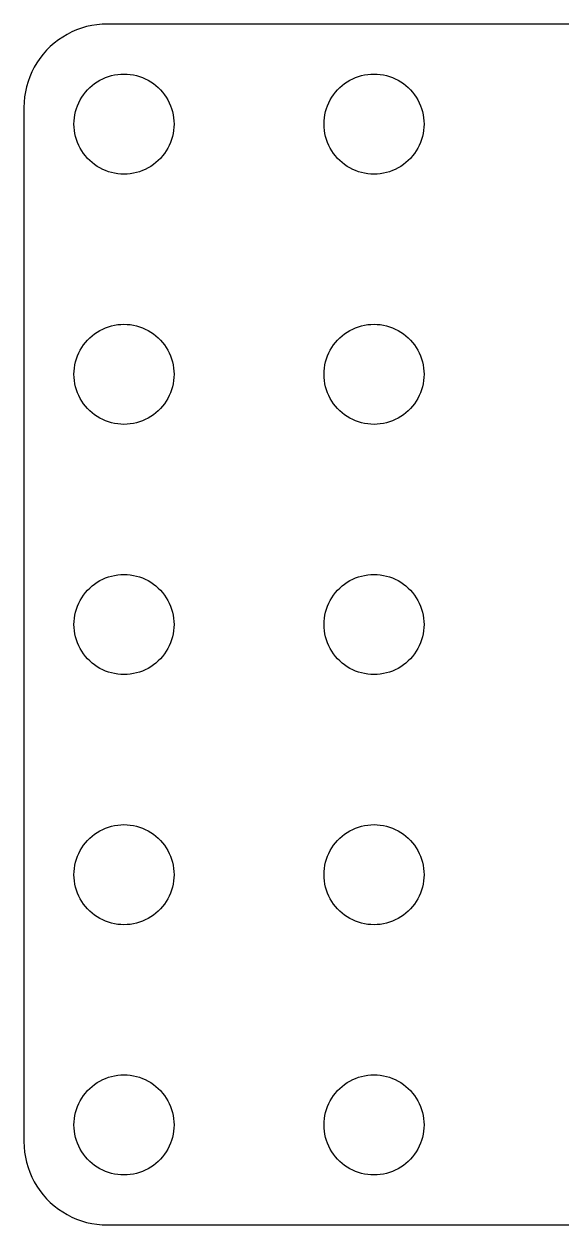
# Model space of a CAD drawing. Header units: metres. Extents: x -36 to 36, y -36 to 36.
# Drawn here: x -36 to -3.7, y -36 to 36 of the extents above; entities that cross this region are included whole.
import ezdxf

# ---------------------------------------------------------------- set-up
doc = ezdxf.new("R2010")
doc.units = ezdxf.units.M

msp = doc.modelspace()

# ---------------------------------------------------------------- linework, layer by layer
for p, q in [((-31, 36), (-31.3139, 35.9901)), ((31, 36), (-31, 36)), ((-33.4088, 35.3815), (-33.6791, 35.2216)), ((-33.1289, 35.5241), (-33.4088, 35.3815)), ((-32.8406, 35.6489), (-33.1289, 35.5241)), ((-32.5451, 35.7553), (-32.8406, 35.6489)), ((-32.2435, 35.8429), (-32.5451, 35.7553)), ((-31.9369, 35.9114), (-32.2435, 35.8429)), ((-31.6267, 35.9606), (-31.9369, 35.9114)), ((-31.3139, 35.9901), (-31.6267, 35.9606)), ((-34.4227, 34.6448), (-34.6448, 34.4227)), ((-34.1871, 34.8526), (-34.4227, 34.6448)), ((-33.9389, 35.0451), (-34.1871, 34.8526)), ((-33.6791, 35.2216), (-33.9389, 35.0451)), ((-35.0451, 33.9389), (-35.2216, 33.6791)), ((-34.8526, 34.1871), (-35.0451, 33.9389)), ((-34.6448, 34.4227), (-34.8526, 34.1871)), ((-35.5241, 33.1289), (-35.6489, 32.8406)), ((-35.3815, 33.4088), (-35.5241, 33.1289)), ((-35.2216, 33.6791), (-35.3815, 33.4088)), ((-35.7553, 32.5451), (-35.8429, 32.2435)), ((-35.6489, 32.8406), (-35.7553, 32.5451)), ((-31.9123, 32.3115), (-31.7634, 32.427)), ((-31.7634, 32.427), (-31.6075, 32.533)), ((-31.6075, 32.533), (-31.4453, 32.6289)), ((-31.4453, 32.6289), (-31.2773, 32.7145)), ((-31.2773, 32.7145), (-31.1044, 32.7893)), ((-31.1044, 32.7893), (-30.927, 32.8532)), ((-30.927, 32.8532), (-30.7461, 32.9057)), ((-30.7461, 32.9057), (-30.5621, 32.9469)), ((-30.5621, 32.9469), (-30.376, 32.9763)), ((-30.376, 32.9763), (-30.1884, 32.9941)), ((-30.1884, 32.9941), (-30, 33)), ((-30, 33), (-29.8116, 32.9941)), ((-29.8116, 32.9941), (-29.624, 32.9763)), ((-29.624, 32.9763), (-29.4379, 32.9469)), ((-29.4379, 32.9469), (-29.2539, 32.9057)), ((-29.2539, 32.9057), (-29.0729, 32.8532)), ((-29.0729, 32.8532), (-28.8956, 32.7893)), ((-28.8956, 32.7893), (-28.7227, 32.7145)), ((-28.7227, 32.7145), (-28.5547, 32.6289)), ((-28.5547, 32.6289), (-28.3925, 32.533)), ((-28.3925, 32.533), (-28.2366, 32.427)), ((-28.2366, 32.427), (-28.0877, 32.3115)), ((-16.9123, 32.3115), (-16.7634, 32.427)), ((-16.7634, 32.427), (-16.6075, 32.533)), ((-16.6075, 32.533), (-16.4453, 32.6289)), ((-16.4453, 32.6289), (-16.2773, 32.7145)), ((-16.2773, 32.7145), (-16.1044, 32.7893)), ((-16.1044, 32.7893), (-15.927, 32.8532)), ((-15.927, 32.8532), (-15.7461, 32.9057)), ((-15.7461, 32.9057), (-15.5621, 32.9469)), ((-15.5621, 32.9469), (-15.376, 32.9763)), ((-15.376, 32.9763), (-15.1884, 32.9941)), ((-15.1884, 32.9941), (-15, 33)), ((-15, 33), (-14.8116, 32.9941)), ((-14.8116, 32.9941), (-14.624, 32.9763)), ((-14.624, 32.9763), (-14.4379, 32.9469)), ((-14.4379, 32.9469), (-14.2539, 32.9057)), ((-14.2539, 32.9057), (-14.0729, 32.8532)), ((-14.0729, 32.8532), (-13.8956, 32.7893)), ((-13.8956, 32.7893), (-13.7227, 32.7145)), ((-13.7227, 32.7145), (-13.5547, 32.6289)), ((-13.5547, 32.6289), (-13.3925, 32.533)), ((-13.3925, 32.533), (-13.2366, 32.427)), ((-13.2366, 32.427), (-13.0877, 32.3115)), ((-35.9114, 31.9369), (-35.9606, 31.6267)), ((-35.8429, 32.2435), (-35.9114, 31.9369)), ((-32.533, 31.6075), (-32.427, 31.7634)), ((-32.427, 31.7634), (-32.3115, 31.9123)), ((-32.3115, 31.9123), (-32.1869, 32.0536)), ((-32.1869, 32.0536), (-32.0536, 32.1869)), ((-32.0536, 32.1869), (-31.9123, 32.3115)), ((-28.0877, 32.3115), (-27.9464, 32.1869)), ((-27.9464, 32.1869), (-27.8131, 32.0536)), ((-27.8131, 32.0536), (-27.6884, 31.9123)), ((-27.6884, 31.9123), (-27.5729, 31.7634)), ((-27.5729, 31.7634), (-27.467, 31.6075)), ((-17.533, 31.6075), (-17.427, 31.7634)), ((-17.427, 31.7634), (-17.3115, 31.9123)), ((-17.3115, 31.9123), (-17.1869, 32.0536)), ((-17.1869, 32.0536), (-17.0536, 32.1869)), ((-17.0536, 32.1869), (-16.9123, 32.3115)), ((-13.0877, 32.3115), (-12.9464, 32.1869)), ((-12.9464, 32.1869), (-12.8131, 32.0536)), ((-12.8131, 32.0536), (-12.6884, 31.9123)), ((-12.6884, 31.9123), (-12.5729, 31.7634)), ((-12.5729, 31.7634), (-12.467, 31.6075)), ((-35.9901, 31.3139), (-36, 31)), ((-36, 31), (-36, -31)), ((-35.9606, 31.6267), (-35.9901, 31.3139)), ((-32.8532, 30.927), (-32.7893, 31.1044)), ((-32.7893, 31.1044), (-32.7145, 31.2773)), ((-32.7145, 31.2773), (-32.6289, 31.4453)), ((-32.6289, 31.4453), (-32.533, 31.6075)), ((-27.467, 31.6075), (-27.3711, 31.4453)), ((-27.3711, 31.4453), (-27.2855, 31.2773)), ((-27.2855, 31.2773), (-27.2107, 31.1044)), ((-27.2107, 31.1044), (-27.1468, 30.927)), ((-17.8532, 30.927), (-17.7893, 31.1044)), ((-17.7893, 31.1044), (-17.7145, 31.2773)), ((-17.7145, 31.2773), (-17.6289, 31.4453)), ((-17.6289, 31.4453), (-17.533, 31.6075)), ((-12.467, 31.6075), (-12.3711, 31.4453)), ((-12.3711, 31.4453), (-12.2855, 31.2773)), ((-12.2855, 31.2773), (-12.2107, 31.1044)), ((-12.2107, 31.1044), (-12.1468, 30.927)), ((-32.9941, 30.1884), (-32.9763, 30.376)), ((-32.9763, 30.376), (-32.9469, 30.5621)), ((-32.9469, 30.5621), (-32.9057, 30.7461)), ((-32.9057, 30.7461), (-32.8532, 30.927)), ((-27.1468, 30.927), (-27.0942, 30.7461)), ((-27.0942, 30.7461), (-27.0531, 30.5621)), ((-27.0531, 30.5621), (-27.0237, 30.376)), ((-27.0237, 30.376), (-27.0059, 30.1884)), ((-17.9941, 30.1884), (-17.9763, 30.376)), ((-17.9763, 30.376), (-17.9469, 30.5621)), ((-17.9469, 30.5621), (-17.9057, 30.7461)), ((-17.9057, 30.7461), (-17.8532, 30.927)), ((-12.1468, 30.927), (-12.0942, 30.7461)), ((-12.0942, 30.7461), (-12.0531, 30.5621)), ((-12.0531, 30.5621), (-12.0237, 30.376)), ((-12.0237, 30.376), (-12.0059, 30.1884)), ((-33, 30), (-32.9941, 30.1884)), ((-32.9941, 29.8116), (-33, 30)), ((-32.9763, 29.624), (-32.9941, 29.8116)), ((-32.9469, 29.4379), (-32.9763, 29.624)), ((-27.0237, 29.624), (-27.0531, 29.4379)), ((-27.0059, 29.8116), (-27.0237, 29.624)), ((-27.0059, 30.1884), (-27, 30)), ((-27, 30), (-27.0059, 29.8116)), ((-18, 30), (-17.9941, 30.1884)), ((-17.9941, 29.8116), (-18, 30)), ((-17.9763, 29.624), (-17.9941, 29.8116)), ((-17.9469, 29.4379), (-17.9763, 29.624)), ((-12.0237, 29.624), (-12.0531, 29.4379)), ((-12.0059, 29.8116), (-12.0237, 29.624)), ((-12.0059, 30.1884), (-12, 30)), ((-12, 30), (-12.0059, 29.8116)), ((-32.9057, 29.2539), (-32.9469, 29.4379)), ((-32.8532, 29.0729), (-32.9057, 29.2539)), ((-32.7893, 28.8956), (-32.8532, 29.0729)), ((-32.7145, 28.7227), (-32.7893, 28.8956)), ((-27.2107, 28.8956), (-27.2855, 28.7227)), ((-27.1468, 29.0729), (-27.2107, 28.8956)), ((-27.0942, 29.2539), (-27.1468, 29.0729)), ((-27.0531, 29.4379), (-27.0942, 29.2539)), ((-17.9057, 29.2539), (-17.9469, 29.4379)), ((-17.8532, 29.0729), (-17.9057, 29.2539)), ((-17.7893, 28.8956), (-17.8532, 29.0729)), ((-17.7145, 28.7227), (-17.7893, 28.8956)), ((-12.2107, 28.8956), (-12.2855, 28.7227)), ((-12.1468, 29.0729), (-12.2107, 28.8956)), ((-12.0942, 29.2539), (-12.1468, 29.0729)), ((-12.0531, 29.4379), (-12.0942, 29.2539)), ((-32.6289, 28.5547), (-32.7145, 28.7227)), ((-32.533, 28.3925), (-32.6289, 28.5547)), ((-32.427, 28.2366), (-32.533, 28.3925)), ((-32.3115, 28.0877), (-32.427, 28.2366)), ((-32.1869, 27.9464), (-32.3115, 28.0877)), ((-27.6884, 28.0877), (-27.8131, 27.9464)), ((-27.5729, 28.2366), (-27.6884, 28.0877)), ((-27.467, 28.3925), (-27.5729, 28.2366)), ((-27.3711, 28.5547), (-27.467, 28.3925)), ((-27.2855, 28.7227), (-27.3711, 28.5547)), ((-17.6289, 28.5547), (-17.7145, 28.7227)), ((-17.533, 28.3925), (-17.6289, 28.5547)), ((-17.427, 28.2366), (-17.533, 28.3925)), ((-17.3115, 28.0877), (-17.427, 28.2366)), ((-17.1869, 27.9464), (-17.3115, 28.0877)), ((-12.6884, 28.0877), (-12.8131, 27.9464)), ((-12.5729, 28.2366), (-12.6884, 28.0877)), ((-12.467, 28.3925), (-12.5729, 28.2366)), ((-12.3711, 28.5547), (-12.467, 28.3925)), ((-12.2855, 28.7227), (-12.3711, 28.5547)), ((-32.0536, 27.8131), (-32.1869, 27.9464)), ((-31.9123, 27.6884), (-32.0536, 27.8131)), ((-31.7634, 27.5729), (-31.9123, 27.6884)), ((-31.6075, 27.467), (-31.7634, 27.5729)), ((-31.4453, 27.3711), (-31.6075, 27.467)), ((-31.2773, 27.2855), (-31.4453, 27.3711)), ((-28.5547, 27.3711), (-28.7227, 27.2855)), ((-28.3925, 27.467), (-28.5547, 27.3711)), ((-28.2366, 27.5729), (-28.3925, 27.467)), ((-28.0877, 27.6884), (-28.2366, 27.5729)), ((-27.9464, 27.8131), (-28.0877, 27.6884)), ((-27.8131, 27.9464), (-27.9464, 27.8131)), ((-17.0536, 27.8131), (-17.1869, 27.9464)), ((-16.9123, 27.6884), (-17.0536, 27.8131)), ((-16.7634, 27.5729), (-16.9123, 27.6884)), ((-16.6075, 27.467), (-16.7634, 27.5729)), ((-16.4453, 27.3711), (-16.6075, 27.467)), ((-16.2773, 27.2855), (-16.4453, 27.3711)), ((-13.5547, 27.3711), (-13.7227, 27.2855)), ((-13.3925, 27.467), (-13.5547, 27.3711)), ((-13.2366, 27.5729), (-13.3925, 27.467)), ((-13.0877, 27.6884), (-13.2366, 27.5729)), ((-12.9464, 27.8131), (-13.0877, 27.6884)), ((-12.8131, 27.9464), (-12.9464, 27.8131)), ((-31.1044, 27.2107), (-31.2773, 27.2855)), ((-30.927, 27.1468), (-31.1044, 27.2107)), ((-30.7461, 27.0942), (-30.927, 27.1468)), ((-30.5621, 27.0531), (-30.7461, 27.0942)), ((-30.376, 27.0237), (-30.5621, 27.0531)), ((-30.1884, 27.0059), (-30.376, 27.0237)), ((-30, 27), (-30.1884, 27.0059)), ((-29.8116, 27.0059), (-30, 27)), ((-29.624, 27.0237), (-29.8116, 27.0059)), ((-29.4379, 27.0531), (-29.624, 27.0237)), ((-29.2539, 27.0942), (-29.4379, 27.0531)), ((-29.0729, 27.1468), (-29.2539, 27.0942)), ((-28.8956, 27.2107), (-29.0729, 27.1468)), ((-28.7227, 27.2855), (-28.8956, 27.2107)), ((-16.1044, 27.2107), (-16.2773, 27.2855)), ((-15.927, 27.1468), (-16.1044, 27.2107)), ((-15.7461, 27.0942), (-15.927, 27.1468)), ((-15.5621, 27.0531), (-15.7461, 27.0942)), ((-15.376, 27.0237), (-15.5621, 27.0531)), ((-15.1884, 27.0059), (-15.376, 27.0237)), ((-15, 27), (-15.1884, 27.0059)), ((-14.8116, 27.0059), (-15, 27)), ((-14.624, 27.0237), (-14.8116, 27.0059)), ((-14.4379, 27.0531), (-14.624, 27.0237)), ((-14.2539, 27.0942), (-14.4379, 27.0531)), ((-14.0729, 27.1468), (-14.2539, 27.0942)), ((-13.8956, 27.2107), (-14.0729, 27.1468)), ((-13.7227, 27.2855), (-13.8956, 27.2107)), ((-30.1884, 17.9941), (-30, 18)), ((-30, 18), (-29.8116, 17.9941)), ((-15.1884, 17.9941), (-15, 18)), ((-15, 18), (-14.8116, 17.9941)), ((-32.0536, 17.1869), (-31.9123, 17.3115)), ((-31.9123, 17.3115), (-31.7634, 17.427)), ((-31.7634, 17.427), (-31.6075, 17.533)), ((-31.6075, 17.533), (-31.4453, 17.6289)), ((-31.4453, 17.6289), (-31.2773, 17.7145)), ((-31.2773, 17.7145), (-31.1044, 17.7893)), ((-31.1044, 17.7893), (-30.927, 17.8532)), ((-30.927, 17.8532), (-30.7461, 17.9057)), ((-30.7461, 17.9057), (-30.5621, 17.9469)), ((-30.5621, 17.9469), (-30.376, 17.9763)), ((-30.376, 17.9763), (-30.1884, 17.9941)), ((-29.8116, 17.9941), (-29.624, 17.9763)), ((-29.624, 17.9763), (-29.4379, 17.9469)), ((-29.4379, 17.9469), (-29.2539, 17.9057)), ((-29.2539, 17.9057), (-29.0729, 17.8532)), ((-29.0729, 17.8532), (-28.8956, 17.7893)), ((-28.8956, 17.7893), (-28.7227, 17.7145)), ((-28.7227, 17.7145), (-28.5547, 17.6289)), ((-28.5547, 17.6289), (-28.3925, 17.533)), ((-28.3925, 17.533), (-28.2366, 17.427)), ((-28.2366, 17.427), (-28.0877, 17.3115)), ((-28.0877, 17.3115), (-27.9464, 17.1869)), ((-17.0536, 17.1869), (-16.9123, 17.3115)), ((-16.9123, 17.3115), (-16.7634, 17.427)), ((-16.7634, 17.427), (-16.6075, 17.533)), ((-16.6075, 17.533), (-16.4453, 17.6289)), ((-16.4453, 17.6289), (-16.2773, 17.7145)), ((-16.2773, 17.7145), (-16.1044, 17.7893)), ((-16.1044, 17.7893), (-15.927, 17.8532)), ((-15.927, 17.8532), (-15.7461, 17.9057)), ((-15.7461, 17.9057), (-15.5621, 17.9469)), ((-15.5621, 17.9469), (-15.376, 17.9763)), ((-15.376, 17.9763), (-15.1884, 17.9941)), ((-14.8116, 17.9941), (-14.624, 17.9763)), ((-14.624, 17.9763), (-14.4379, 17.9469)), ((-14.4379, 17.9469), (-14.2539, 17.9057)), ((-14.2539, 17.9057), (-14.0729, 17.8532)), ((-14.0729, 17.8532), (-13.8956, 17.7893)), ((-13.8956, 17.7893), (-13.7227, 17.7145)), ((-13.7227, 17.7145), (-13.5547, 17.6289)), ((-13.5547, 17.6289), (-13.3925, 17.533)), ((-13.3925, 17.533), (-13.2366, 17.427)), ((-13.2366, 17.427), (-13.0877, 17.3115)), ((-13.0877, 17.3115), (-12.9464, 17.1869)), ((-32.6289, 16.4453), (-32.533, 16.6075)), ((-32.533, 16.6075), (-32.427, 16.7634)), ((-32.427, 16.7634), (-32.3115, 16.9123)), ((-32.3115, 16.9123), (-32.1869, 17.0536)), ((-32.1869, 17.0536), (-32.0536, 17.1869)), ((-27.9464, 17.1869), (-27.8131, 17.0536)), ((-27.8131, 17.0536), (-27.6884, 16.9123)), ((-27.6884, 16.9123), (-27.5729, 16.7634)), ((-27.5729, 16.7634), (-27.467, 16.6075)), ((-27.467, 16.6075), (-27.3711, 16.4453)), ((-17.6289, 16.4453), (-17.533, 16.6075)), ((-17.533, 16.6075), (-17.427, 16.7634)), ((-17.427, 16.7634), (-17.3115, 16.9123)), ((-17.3115, 16.9123), (-17.1869, 17.0536)), ((-17.1869, 17.0536), (-17.0536, 17.1869)), ((-12.9464, 17.1869), (-12.8131, 17.0536)), ((-12.8131, 17.0536), (-12.6884, 16.9123)), ((-12.6884, 16.9123), (-12.5729, 16.7634)), ((-12.5729, 16.7634), (-12.467, 16.6075)), ((-12.467, 16.6075), (-12.3711, 16.4453)), ((-32.9057, 15.7461), (-32.8532, 15.927)), ((-32.8532, 15.927), (-32.7893, 16.1044)), ((-32.7893, 16.1044), (-32.7145, 16.2773)), ((-32.7145, 16.2773), (-32.6289, 16.4453)), ((-27.3711, 16.4453), (-27.2855, 16.2773)), ((-27.2855, 16.2773), (-27.2107, 16.1044)), ((-27.2107, 16.1044), (-27.1468, 15.927)), ((-27.1468, 15.927), (-27.0942, 15.7461)), ((-17.9057, 15.7461), (-17.8532, 15.927)), ((-17.8532, 15.927), (-17.7893, 16.1044)), ((-17.7893, 16.1044), (-17.7145, 16.2773)), ((-17.7145, 16.2773), (-17.6289, 16.4453)), ((-12.3711, 16.4453), (-12.2855, 16.2773)), ((-12.2855, 16.2773), (-12.2107, 16.1044)), ((-12.2107, 16.1044), (-12.1468, 15.927)), ((-12.1468, 15.927), (-12.0942, 15.7461)), ((-33, 15), (-32.9941, 15.1884)), ((-32.9941, 15.1884), (-32.9763, 15.376)), ((-32.9763, 15.376), (-32.9469, 15.5621)), ((-32.9469, 15.5621), (-32.9057, 15.7461)), ((-27.0942, 15.7461), (-27.0531, 15.5621)), ((-27.0531, 15.5621), (-27.0237, 15.376)), ((-27.0237, 15.376), (-27.0059, 15.1884)), ((-27.0059, 15.1884), (-27, 15)), ((-18, 15), (-17.9941, 15.1884)), ((-17.9941, 15.1884), (-17.9763, 15.376)), ((-17.9763, 15.376), (-17.9469, 15.5621)), ((-17.9469, 15.5621), (-17.9057, 15.7461)), ((-12.0942, 15.7461), (-12.0531, 15.5621)), ((-12.0531, 15.5621), (-12.0237, 15.376)), ((-12.0237, 15.376), (-12.0059, 15.1884)), ((-12.0059, 15.1884), (-12, 15)), ((-32.9941, 14.8116), (-33, 15)), ((-32.9763, 14.624), (-32.9941, 14.8116)), ((-32.9469, 14.4379), (-32.9763, 14.624)), ((-32.9057, 14.2539), (-32.9469, 14.4379)), ((-27.0531, 14.4379), (-27.0942, 14.2539)), ((-27.0237, 14.624), (-27.0531, 14.4379)), ((-27.0059, 14.8116), (-27.0237, 14.624)), ((-27, 15), (-27.0059, 14.8116)), ((-17.9941, 14.8116), (-18, 15)), ((-17.9763, 14.624), (-17.9941, 14.8116)), ((-17.9469, 14.4379), (-17.9763, 14.624)), ((-17.9057, 14.2539), (-17.9469, 14.4379)), ((-12.0531, 14.4379), (-12.0942, 14.2539)), ((-12.0237, 14.624), (-12.0531, 14.4379)), ((-12.0059, 14.8116), (-12.0237, 14.624)), ((-12, 15), (-12.0059, 14.8116)), ((-32.8532, 14.0729), (-32.9057, 14.2539)), ((-32.7893, 13.8956), (-32.8532, 14.0729)), ((-32.7145, 13.7227), (-32.7893, 13.8956)), ((-32.6289, 13.5547), (-32.7145, 13.7227)), ((-27.2855, 13.7227), (-27.3711, 13.5547)), ((-27.2107, 13.8956), (-27.2855, 13.7227)), ((-27.1468, 14.0729), (-27.2107, 13.8956)), ((-27.0942, 14.2539), (-27.1468, 14.0729)), ((-17.8532, 14.0729), (-17.9057, 14.2539)), ((-17.7893, 13.8956), (-17.8532, 14.0729)), ((-17.7145, 13.7227), (-17.7893, 13.8956)), ((-17.6289, 13.5547), (-17.7145, 13.7227)), ((-12.2855, 13.7227), (-12.3711, 13.5547)), ((-12.2107, 13.8956), (-12.2855, 13.7227)), ((-12.1468, 14.0729), (-12.2107, 13.8956)), ((-12.0942, 14.2539), (-12.1468, 14.0729)), ((-32.533, 13.3925), (-32.6289, 13.5547)), ((-32.427, 13.2366), (-32.533, 13.3925)), ((-32.3115, 13.0877), (-32.427, 13.2366)), ((-32.1869, 12.9464), (-32.3115, 13.0877)), ((-27.6884, 13.0877), (-27.8131, 12.9464)), ((-27.5729, 13.2366), (-27.6884, 13.0877)), ((-27.467, 13.3925), (-27.5729, 13.2366)), ((-27.3711, 13.5547), (-27.467, 13.3925)), ((-17.533, 13.3925), (-17.6289, 13.5547)), ((-17.427, 13.2366), (-17.533, 13.3925)), ((-17.3115, 13.0877), (-17.427, 13.2366)), ((-17.1869, 12.9464), (-17.3115, 13.0877)), ((-12.6884, 13.0877), (-12.8131, 12.9464)), ((-12.5729, 13.2366), (-12.6884, 13.0877)), ((-12.467, 13.3925), (-12.5729, 13.2366)), ((-12.3711, 13.5547), (-12.467, 13.3925)), ((-32.0536, 12.8131), (-32.1869, 12.9464)), ((-31.9123, 12.6884), (-32.0536, 12.8131)), ((-31.7634, 12.5729), (-31.9123, 12.6884)), ((-31.6075, 12.467), (-31.7634, 12.5729)), ((-31.4453, 12.3711), (-31.6075, 12.467)), ((-31.2773, 12.2855), (-31.4453, 12.3711)), ((-31.1044, 12.2107), (-31.2773, 12.2855)), ((-28.7227, 12.2855), (-28.8956, 12.2107)), ((-28.5547, 12.3711), (-28.7227, 12.2855)), ((-28.3925, 12.467), (-28.5547, 12.3711)), ((-28.2366, 12.5729), (-28.3925, 12.467)), ((-28.0877, 12.6884), (-28.2366, 12.5729)), ((-27.9464, 12.8131), (-28.0877, 12.6884)), ((-27.8131, 12.9464), (-27.9464, 12.8131)), ((-17.0536, 12.8131), (-17.1869, 12.9464)), ((-16.9123, 12.6884), (-17.0536, 12.8131)), ((-16.7634, 12.5729), (-16.9123, 12.6884)), ((-16.6075, 12.467), (-16.7634, 12.5729)), ((-16.4453, 12.3711), (-16.6075, 12.467)), ((-16.2773, 12.2855), (-16.4453, 12.3711)), ((-16.1044, 12.2107), (-16.2773, 12.2855)), ((-13.7227, 12.2855), (-13.8956, 12.2107)), ((-13.5547, 12.3711), (-13.7227, 12.2855)), ((-13.3925, 12.467), (-13.5547, 12.3711)), ((-13.2366, 12.5729), (-13.3925, 12.467)), ((-13.0877, 12.6884), (-13.2366, 12.5729)), ((-12.9464, 12.8131), (-13.0877, 12.6884)), ((-12.8131, 12.9464), (-12.9464, 12.8131)), ((-30.927, 12.1468), (-31.1044, 12.2107)), ((-30.7461, 12.0942), (-30.927, 12.1468)), ((-30.5621, 12.0531), (-30.7461, 12.0942)), ((-30.376, 12.0237), (-30.5621, 12.0531)), ((-30.1884, 12.0059), (-30.376, 12.0237)), ((-30, 12), (-30.1884, 12.0059)), ((-29.8116, 12.0059), (-30, 12)), ((-29.624, 12.0237), (-29.8116, 12.0059)), ((-29.4379, 12.0531), (-29.624, 12.0237)), ((-29.2539, 12.0942), (-29.4379, 12.0531)), ((-29.0729, 12.1468), (-29.2539, 12.0942)), ((-28.8956, 12.2107), (-29.0729, 12.1468)), ((-15.927, 12.1468), (-16.1044, 12.2107)), ((-15.7461, 12.0942), (-15.927, 12.1468)), ((-15.5621, 12.0531), (-15.7461, 12.0942)), ((-15.376, 12.0237), (-15.5621, 12.0531)), ((-15.1884, 12.0059), (-15.376, 12.0237)), ((-15, 12), (-15.1884, 12.0059)), ((-14.8116, 12.0059), (-15, 12)), ((-14.624, 12.0237), (-14.8116, 12.0059)), ((-14.4379, 12.0531), (-14.624, 12.0237)), ((-14.2539, 12.0942), (-14.4379, 12.0531)), ((-14.0729, 12.1468), (-14.2539, 12.0942)), ((-13.8956, 12.2107), (-14.0729, 12.1468)), ((-30.927, 2.85316), (-30.7461, 2.90575)), ((-30.7461, 2.90575), (-30.5621, 2.94685)), ((-30.5621, 2.94685), (-30.376, 2.97633)), ((-30.376, 2.97633), (-30.1884, 2.99408)), ((-30.1884, 2.99408), (-30, 3)), ((-30, 3), (-29.8116, 2.99408)), ((-29.8116, 2.99408), (-29.624, 2.97633)), ((-29.624, 2.97633), (-29.4379, 2.94685)), ((-29.4379, 2.94685), (-29.2539, 2.90575)), ((-29.2539, 2.90575), (-29.0729, 2.85316)), ((-15.927, 2.85316), (-15.7461, 2.90575)), ((-15.7461, 2.90575), (-15.5621, 2.94685)), ((-15.5621, 2.94685), (-15.376, 2.97633)), ((-15.376, 2.97633), (-15.1884, 2.99408)), ((-15.1884, 2.99408), (-15, 3)), ((-15, 3), (-14.8116, 2.99408)), ((-14.8116, 2.99408), (-14.624, 2.97633)), ((-14.624, 2.97633), (-14.4379, 2.94685)), ((-14.4379, 2.94685), (-14.2539, 2.90575)), ((-14.2539, 2.90575), (-14.0729, 2.85316)), ((-32.1869, 2.05363), (-32.0536, 2.1869)), ((-32.0536, 2.1869), (-31.9123, 2.31154)), ((-31.9123, 2.31154), (-31.7634, 2.42705)), ((-31.7634, 2.42705), (-31.6075, 2.53297)), ((-31.6075, 2.53297), (-31.4453, 2.62891)), ((-31.4453, 2.62891), (-31.2773, 2.71448)), ((-31.2773, 2.71448), (-31.1044, 2.78932)), ((-31.1044, 2.78932), (-30.927, 2.85316)), ((-29.0729, 2.85316), (-28.8956, 2.78932)), ((-28.8956, 2.78932), (-28.7227, 2.71448)), ((-28.7227, 2.71448), (-28.5547, 2.62891)), ((-28.5547, 2.62891), (-28.3925, 2.53297)), ((-28.3925, 2.53297), (-28.2366, 2.42705)), ((-28.2366, 2.42705), (-28.0877, 2.31154)), ((-28.0877, 2.31154), (-27.9464, 2.1869)), ((-27.9464, 2.1869), (-27.8131, 2.05363)), ((-17.1869, 2.05363), (-17.0536, 2.1869)), ((-17.0536, 2.1869), (-16.9123, 2.31154)), ((-16.9123, 2.31154), (-16.7634, 2.42705)), ((-16.7634, 2.42705), (-16.6075, 2.53297)), ((-16.6075, 2.53297), (-16.4453, 2.62891)), ((-16.4453, 2.62891), (-16.2773, 2.71448)), ((-16.2773, 2.71448), (-16.1044, 2.78932)), ((-16.1044, 2.78932), (-15.927, 2.85316)), ((-14.0729, 2.85316), (-13.8956, 2.78932)), ((-13.8956, 2.78932), (-13.7227, 2.71448)), ((-13.7227, 2.71448), (-13.5547, 2.62891)), ((-13.5547, 2.62891), (-13.3925, 2.53297)), ((-13.3925, 2.53297), (-13.2366, 2.42705)), ((-13.2366, 2.42705), (-13.0877, 2.31154)), ((-13.0877, 2.31154), (-12.9464, 2.1869)), ((-12.9464, 2.1869), (-12.8131, 2.05363)), ((-32.7145, 1.27733), (-32.6289, 1.44525)), ((-32.6289, 1.44525), (-32.533, 1.60747)), ((-32.533, 1.60747), (-32.427, 1.76335)), ((-32.427, 1.76335), (-32.3115, 1.91226)), ((-32.3115, 1.91226), (-32.1869, 2.05363)), ((-27.8131, 2.05363), (-27.6884, 1.91226)), ((-27.6884, 1.91226), (-27.5729, 1.76335)), ((-27.5729, 1.76335), (-27.467, 1.60747)), ((-27.467, 1.60747), (-27.3711, 1.44525)), ((-27.3711, 1.44525), (-27.2855, 1.27733)), ((-17.7145, 1.27733), (-17.6289, 1.44525)), ((-17.6289, 1.44525), (-17.533, 1.60747)), ((-17.533, 1.60747), (-17.427, 1.76335)), ((-17.427, 1.76335), (-17.3115, 1.91226)), ((-17.3115, 1.91226), (-17.1869, 2.05363)), ((-12.8131, 2.05363), (-12.6884, 1.91226)), ((-12.6884, 1.91226), (-12.5729, 1.76335)), ((-12.5729, 1.76335), (-12.467, 1.60747)), ((-12.467, 1.60747), (-12.3711, 1.44525)), ((-12.3711, 1.44525), (-12.2855, 1.27733)), ((-32.9469, 0.562134), (-32.9057, 0.746063)), ((-32.9057, 0.746063), (-32.8532, 0.927048)), ((-32.8532, 0.927048), (-32.7893, 1.10437)), ((-32.7893, 1.10437), (-32.7145, 1.27733)), ((-27.2855, 1.27733), (-27.2107, 1.10437)), ((-27.2107, 1.10437), (-27.1468, 0.927048)), ((-27.1468, 0.927048), (-27.0942, 0.746063)), ((-27.0942, 0.746063), (-27.0531, 0.562134)), ((-17.9469, 0.562134), (-17.9057, 0.746063)), ((-17.9057, 0.746063), (-17.8532, 0.927048)), ((-17.8532, 0.927048), (-17.7893, 1.10437)), ((-17.7893, 1.10437), (-17.7145, 1.27733)), ((-12.2855, 1.27733), (-12.2107, 1.10437)), ((-12.2107, 1.10437), (-12.1468, 0.927048)), ((-12.1468, 0.927048), (-12.0942, 0.746063)), ((-12.0942, 0.746063), (-12.0531, 0.562134)), ((-33, 0), (-32.9941, 0.18837)), ((-32.9941, -0.18837), (-33, 0)), ((-32.9941, 0.18837), (-32.9763, 0.375992)), ((-32.9763, 0.375992), (-32.9469, 0.562134)), ((-27.0531, 0.562134), (-27.0237, 0.375992)), ((-27.0237, 0.375992), (-27.0059, 0.18837)), ((-27.0059, 0.18837), (-27, 0)), ((-27, 0), (-27.0059, -0.18837)), ((-18, 0), (-17.9941, 0.18837)), ((-17.9941, -0.18837), (-18, 0)), ((-17.9941, 0.18837), (-17.9763, 0.375992)), ((-17.9763, 0.375992), (-17.9469, 0.562134)), ((-12.0531, 0.562134), (-12.0237, 0.375992)), ((-12.0237, 0.375992), (-12.0059, 0.18837)), ((-12.0059, 0.18837), (-12, 0)), ((-12, 0), (-12.0059, -0.18837)), ((-32.9763, -0.375992), (-32.9941, -0.18837)), ((-32.9469, -0.562134), (-32.9763, -0.375992)), ((-32.9057, -0.746063), (-32.9469, -0.562134)), ((-27.0531, -0.562134), (-27.0942, -0.746063)), ((-27.0237, -0.375992), (-27.0531, -0.562134)), ((-27.0059, -0.18837), (-27.0237, -0.375992)), ((-17.9763, -0.375992), (-17.9941, -0.18837)), ((-17.9469, -0.562134), (-17.9763, -0.375992)), ((-17.9057, -0.746063), (-17.9469, -0.562134)), ((-12.0531, -0.562134), (-12.0942, -0.746063)), ((-12.0237, -0.375992), (-12.0531, -0.562134)), ((-12.0059, -0.18837), (-12.0237, -0.375992)), ((-32.8532, -0.927048), (-32.9057, -0.746063)), ((-32.7893, -1.10437), (-32.8532, -0.927048)), ((-32.7145, -1.27733), (-32.7893, -1.10437)), ((-32.6289, -1.44525), (-32.7145, -1.27733)), ((-27.2855, -1.27733), (-27.3711, -1.44525)), ((-27.2107, -1.10437), (-27.2855, -1.27733)), ((-27.1468, -0.927048), (-27.2107, -1.10437)), ((-27.0942, -0.746063), (-27.1468, -0.927048)), ((-17.8532, -0.927048), (-17.9057, -0.746063)), ((-17.7893, -1.10437), (-17.8532, -0.927048)), ((-17.7145, -1.27733), (-17.7893, -1.10437)), ((-17.6289, -1.44525), (-17.7145, -1.27733)), ((-12.2855, -1.27733), (-12.3711, -1.44525)), ((-12.2107, -1.10437), (-12.2855, -1.27733)), ((-12.1468, -0.927048), (-12.2107, -1.10437)), ((-12.0942, -0.746063), (-12.1468, -0.927048)), ((-32.533, -1.60747), (-32.6289, -1.44525)), ((-32.427, -1.76335), (-32.533, -1.60747)), ((-32.3115, -1.91226), (-32.427, -1.76335)), ((-32.1869, -2.05363), (-32.3115, -1.91226)), ((-32.0536, -2.1869), (-32.1869, -2.05363)), ((-27.8131, -2.05363), (-27.9464, -2.1869)), ((-27.6884, -1.91226), (-27.8131, -2.05363)), ((-27.5729, -1.76335), (-27.6884, -1.91226)), ((-27.467, -1.60747), (-27.5729, -1.76335)), ((-27.3711, -1.44525), (-27.467, -1.60747)), ((-17.533, -1.60747), (-17.6289, -1.44525)), ((-17.427, -1.76335), (-17.533, -1.60747)), ((-17.3115, -1.91226), (-17.427, -1.76335)), ((-17.1869, -2.05363), (-17.3115, -1.91226)), ((-17.0536, -2.1869), (-17.1869, -2.05363)), ((-12.8131, -2.05363), (-12.9464, -2.1869)), ((-12.6884, -1.91226), (-12.8131, -2.05363)), ((-12.5729, -1.76335), (-12.6884, -1.91226)), ((-12.467, -1.60747), (-12.5729, -1.76335)), ((-12.3711, -1.44525), (-12.467, -1.60747)), ((-31.9123, -2.31154), (-32.0536, -2.1869)), ((-31.7634, -2.42705), (-31.9123, -2.31154)), ((-31.6075, -2.53297), (-31.7634, -2.42705)), ((-31.4453, -2.62891), (-31.6075, -2.53297)), ((-31.2773, -2.71448), (-31.4453, -2.62891)), ((-31.1044, -2.78932), (-31.2773, -2.71448)), ((-30.927, -2.85316), (-31.1044, -2.78932)), ((-30.7461, -2.90575), (-30.927, -2.85316)), ((-29.0729, -2.85316), (-29.2539, -2.90575)), ((-28.8956, -2.78932), (-29.0729, -2.85316)), ((-28.7227, -2.71448), (-28.8956, -2.78932)), ((-28.5547, -2.62891), (-28.7227, -2.71448)), ((-28.3925, -2.53297), (-28.5547, -2.62891)), ((-28.2366, -2.42705), (-28.3925, -2.53297)), ((-28.0877, -2.31154), (-28.2366, -2.42705)), ((-27.9464, -2.1869), (-28.0877, -2.31154)), ((-16.9123, -2.31154), (-17.0536, -2.1869)), ((-16.7634, -2.42705), (-16.9123, -2.31154)), ((-16.6075, -2.53297), (-16.7634, -2.42705)), ((-16.4453, -2.62891), (-16.6075, -2.53297)), ((-16.2773, -2.71448), (-16.4453, -2.62891)), ((-16.1044, -2.78932), (-16.2773, -2.71448)), ((-15.927, -2.85316), (-16.1044, -2.78932)), ((-15.7461, -2.90575), (-15.927, -2.85316)), ((-14.0729, -2.85316), (-14.2539, -2.90575)), ((-13.8956, -2.78932), (-14.0729, -2.85316)), ((-13.7227, -2.71448), (-13.8956, -2.78932)), ((-13.5547, -2.62891), (-13.7227, -2.71448)), ((-13.3925, -2.53297), (-13.5547, -2.62891)), ((-13.2366, -2.42705), (-13.3925, -2.53297)), ((-13.0877, -2.31154), (-13.2366, -2.42705)), ((-12.9464, -2.1869), (-13.0877, -2.31154)), ((-30.5621, -2.94685), (-30.7461, -2.90575)), ((-30.376, -2.97633), (-30.5621, -2.94685)), ((-30.1884, -2.99408), (-30.376, -2.97633)), ((-30, -3), (-30.1884, -2.99408)), ((-29.8116, -2.99408), (-30, -3)), ((-29.624, -2.97633), (-29.8116, -2.99408)), ((-29.4379, -2.94685), (-29.624, -2.97633)), ((-29.2539, -2.90575), (-29.4379, -2.94685)), ((-15.5621, -2.94685), (-15.7461, -2.90575)), ((-15.376, -2.97633), (-15.5621, -2.94685)), ((-15.1884, -2.99408), (-15.376, -2.97633)), ((-15, -3), (-15.1884, -2.99408)), ((-14.8116, -2.99408), (-15, -3)), ((-14.624, -2.97633), (-14.8116, -2.99408)), ((-14.4379, -2.94685), (-14.624, -2.97633)), ((-14.2539, -2.90575), (-14.4379, -2.94685)), ((-31.2773, -12.2855), (-31.1044, -12.2107)), ((-31.1044, -12.2107), (-30.927, -12.1468)), ((-30.927, -12.1468), (-30.7461, -12.0942)), ((-30.7461, -12.0942), (-30.5621, -12.0531)), ((-30.5621, -12.0531), (-30.376, -12.0237)), ((-30.376, -12.0237), (-30.1884, -12.0059)), ((-30.1884, -12.0059), (-30, -12)), ((-30, -12), (-29.8116, -12.0059)), ((-29.8116, -12.0059), (-29.624, -12.0237)), ((-29.624, -12.0237), (-29.4379, -12.0531)), ((-29.4379, -12.0531), (-29.2539, -12.0942)), ((-29.2539, -12.0942), (-29.0729, -12.1468)), ((-29.0729, -12.1468), (-28.8956, -12.2107)), ((-28.8956, -12.2107), (-28.7227, -12.2855)), ((-16.2773, -12.2855), (-16.1044, -12.2107)), ((-16.1044, -12.2107), (-15.927, -12.1468)), ((-15.927, -12.1468), (-15.7461, -12.0942)), ((-15.7461, -12.0942), (-15.5621, -12.0531)), ((-15.5621, -12.0531), (-15.376, -12.0237)), ((-15.376, -12.0237), (-15.1884, -12.0059)), ((-15.1884, -12.0059), (-15, -12)), ((-15, -12), (-14.8116, -12.0059)), ((-14.8116, -12.0059), (-14.624, -12.0237)), ((-14.624, -12.0237), (-14.4379, -12.0531)), ((-14.4379, -12.0531), (-14.2539, -12.0942)), ((-14.2539, -12.0942), (-14.0729, -12.1468)), ((-14.0729, -12.1468), (-13.8956, -12.2107)), ((-13.8956, -12.2107), (-13.7227, -12.2855)), ((-32.3115, -13.0877), (-32.1869, -12.9464)), ((-32.1869, -12.9464), (-32.0536, -12.8131)), ((-32.0536, -12.8131), (-31.9123, -12.6884)), ((-31.9123, -12.6884), (-31.7634, -12.5729)), ((-31.7634, -12.5729), (-31.6075, -12.467)), ((-31.6075, -12.467), (-31.4453, -12.3711)), ((-31.4453, -12.3711), (-31.2773, -12.2855)), ((-28.7227, -12.2855), (-28.5547, -12.3711)), ((-28.5547, -12.3711), (-28.3925, -12.467)), ((-28.3925, -12.467), (-28.2366, -12.5729)), ((-28.2366, -12.5729), (-28.0877, -12.6884)), ((-28.0877, -12.6884), (-27.9464, -12.8131)), ((-27.9464, -12.8131), (-27.8131, -12.9464)), ((-27.8131, -12.9464), (-27.6884, -13.0877)), ((-17.3115, -13.0877), (-17.1869, -12.9464)), ((-17.1869, -12.9464), (-17.0536, -12.8131)), ((-17.0536, -12.8131), (-16.9123, -12.6884)), ((-16.9123, -12.6884), (-16.7634, -12.5729)), ((-16.7634, -12.5729), (-16.6075, -12.467)), ((-16.6075, -12.467), (-16.4453, -12.3711)), ((-16.4453, -12.3711), (-16.2773, -12.2855)), ((-13.7227, -12.2855), (-13.5547, -12.3711)), ((-13.5547, -12.3711), (-13.3925, -12.467)), ((-13.3925, -12.467), (-13.2366, -12.5729)), ((-13.2366, -12.5729), (-13.0877, -12.6884)), ((-13.0877, -12.6884), (-12.9464, -12.8131)), ((-12.9464, -12.8131), (-12.8131, -12.9464)), ((-12.8131, -12.9464), (-12.6884, -13.0877)), ((-32.7145, -13.7227), (-32.6289, -13.5547)), ((-32.6289, -13.5547), (-32.533, -13.3925)), ((-32.533, -13.3925), (-32.427, -13.2366)), ((-32.427, -13.2366), (-32.3115, -13.0877)), ((-27.6884, -13.0877), (-27.5729, -13.2366)), ((-27.5729, -13.2366), (-27.467, -13.3925)), ((-27.467, -13.3925), (-27.3711, -13.5547)), ((-27.3711, -13.5547), (-27.2855, -13.7227)), ((-17.7145, -13.7227), (-17.6289, -13.5547)), ((-17.6289, -13.5547), (-17.533, -13.3925)), ((-17.533, -13.3925), (-17.427, -13.2366)), ((-17.427, -13.2366), (-17.3115, -13.0877)), ((-12.6884, -13.0877), (-12.5729, -13.2366)), ((-12.5729, -13.2366), (-12.467, -13.3925)), ((-12.467, -13.3925), (-12.3711, -13.5547)), ((-12.3711, -13.5547), (-12.2855, -13.7227)), ((-32.9469, -14.4379), (-32.9057, -14.2539)), ((-32.9057, -14.2539), (-32.8532, -14.0729)), ((-32.8532, -14.0729), (-32.7893, -13.8956)), ((-32.7893, -13.8956), (-32.7145, -13.7227)), ((-27.2855, -13.7227), (-27.2107, -13.8956)), ((-27.2107, -13.8956), (-27.1468, -14.0729)), ((-27.1468, -14.0729), (-27.0942, -14.2539)), ((-27.0942, -14.2539), (-27.0531, -14.4379)), ((-17.9469, -14.4379), (-17.9057, -14.2539)), ((-17.9057, -14.2539), (-17.8532, -14.0729)), ((-17.8532, -14.0729), (-17.7893, -13.8956)), ((-17.7893, -13.8956), (-17.7145, -13.7227)), ((-12.2855, -13.7227), (-12.2107, -13.8956)), ((-12.2107, -13.8956), (-12.1468, -14.0729)), ((-12.1468, -14.0729), (-12.0942, -14.2539)), ((-12.0942, -14.2539), (-12.0531, -14.4379)), ((-33, -15), (-32.9941, -14.8116)), ((-32.9941, -15.1884), (-33, -15)), ((-32.9941, -14.8116), (-32.9763, -14.624)), ((-32.9763, -14.624), (-32.9469, -14.4379)), ((-27.0531, -14.4379), (-27.0237, -14.624)), ((-27.0237, -14.624), (-27.0059, -14.8116)), ((-27.0059, -14.8116), (-27, -15)), ((-27, -15), (-27.0059, -15.1884)), ((-18, -15), (-17.9941, -14.8116)), ((-17.9941, -15.1884), (-18, -15)), ((-17.9941, -14.8116), (-17.9763, -14.624)), ((-17.9763, -14.624), (-17.9469, -14.4379)), ((-12.0531, -14.4379), (-12.0237, -14.624)), ((-12.0237, -14.624), (-12.0059, -14.8116)), ((-12.0059, -14.8116), (-12, -15)), ((-12, -15), (-12.0059, -15.1884)), ((-32.9763, -15.376), (-32.9941, -15.1884)), ((-32.9469, -15.5621), (-32.9763, -15.376)), ((-32.9057, -15.7461), (-32.9469, -15.5621)), ((-32.8532, -15.927), (-32.9057, -15.7461)), ((-27.0942, -15.7461), (-27.1468, -15.927)), ((-27.0531, -15.5621), (-27.0942, -15.7461)), ((-27.0237, -15.376), (-27.0531, -15.5621)), ((-27.0059, -15.1884), (-27.0237, -15.376)), ((-17.9763, -15.376), (-17.9941, -15.1884)), ((-17.9469, -15.5621), (-17.9763, -15.376)), ((-17.9057, -15.7461), (-17.9469, -15.5621)), ((-17.8532, -15.927), (-17.9057, -15.7461)), ((-12.0942, -15.7461), (-12.1468, -15.927)), ((-12.0531, -15.5621), (-12.0942, -15.7461)), ((-12.0237, -15.376), (-12.0531, -15.5621)), ((-12.0059, -15.1884), (-12.0237, -15.376)), ((-32.7893, -16.1044), (-32.8532, -15.927)), ((-32.7145, -16.2773), (-32.7893, -16.1044)), ((-32.6289, -16.4453), (-32.7145, -16.2773)), ((-32.533, -16.6075), (-32.6289, -16.4453)), ((-27.3711, -16.4453), (-27.467, -16.6075)), ((-27.2855, -16.2773), (-27.3711, -16.4453)), ((-27.2107, -16.1044), (-27.2855, -16.2773)), ((-27.1468, -15.927), (-27.2107, -16.1044)), ((-17.7893, -16.1044), (-17.8532, -15.927)), ((-17.7145, -16.2773), (-17.7893, -16.1044)), ((-17.6289, -16.4453), (-17.7145, -16.2773)), ((-17.533, -16.6075), (-17.6289, -16.4453)), ((-12.3711, -16.4453), (-12.467, -16.6075)), ((-12.2855, -16.2773), (-12.3711, -16.4453)), ((-12.2107, -16.1044), (-12.2855, -16.2773)), ((-12.1468, -15.927), (-12.2107, -16.1044)), ((-32.427, -16.7634), (-32.533, -16.6075)), ((-32.3115, -16.9123), (-32.427, -16.7634)), ((-32.1869, -17.0536), (-32.3115, -16.9123)), ((-32.0536, -17.1869), (-32.1869, -17.0536)), ((-31.9123, -17.3115), (-32.0536, -17.1869)), ((-27.9464, -17.1869), (-28.0877, -17.3115)), ((-27.8131, -17.0536), (-27.9464, -17.1869)), ((-27.6884, -16.9123), (-27.8131, -17.0536)), ((-27.5729, -16.7634), (-27.6884, -16.9123)), ((-27.467, -16.6075), (-27.5729, -16.7634)), ((-17.427, -16.7634), (-17.533, -16.6075)), ((-17.3115, -16.9123), (-17.427, -16.7634)), ((-17.1869, -17.0536), (-17.3115, -16.9123)), ((-17.0536, -17.1869), (-17.1869, -17.0536)), ((-16.9123, -17.3115), (-17.0536, -17.1869)), ((-12.9464, -17.1869), (-13.0877, -17.3115)), ((-12.8131, -17.0536), (-12.9464, -17.1869)), ((-12.6884, -16.9123), (-12.8131, -17.0536)), ((-12.5729, -16.7634), (-12.6884, -16.9123)), ((-12.467, -16.6075), (-12.5729, -16.7634)), ((-31.7634, -17.427), (-31.9123, -17.3115)), ((-31.6075, -17.533), (-31.7634, -17.427)), ((-31.4453, -17.6289), (-31.6075, -17.533)), ((-31.2773, -17.7145), (-31.4453, -17.6289)), ((-31.1044, -17.7893), (-31.2773, -17.7145)), ((-30.927, -17.8532), (-31.1044, -17.7893)), ((-30.7461, -17.9057), (-30.927, -17.8532)), ((-30.5621, -17.9469), (-30.7461, -17.9057)), ((-30.376, -17.9763), (-30.5621, -17.9469)), ((-30.1884, -17.9941), (-30.376, -17.9763)), ((-30, -18), (-30.1884, -17.9941)), ((-29.8116, -17.9941), (-30, -18)), ((-29.624, -17.9763), (-29.8116, -17.9941)), ((-29.4379, -17.9469), (-29.624, -17.9763)), ((-29.2539, -17.9057), (-29.4379, -17.9469)), ((-29.0729, -17.8532), (-29.2539, -17.9057)), ((-28.8956, -17.7893), (-29.0729, -17.8532)), ((-28.7227, -17.7145), (-28.8956, -17.7893)), ((-28.5547, -17.6289), (-28.7227, -17.7145)), ((-28.3925, -17.533), (-28.5547, -17.6289)), ((-28.2366, -17.427), (-28.3925, -17.533)), ((-28.0877, -17.3115), (-28.2366, -17.427)), ((-16.7634, -17.427), (-16.9123, -17.3115)), ((-16.6075, -17.533), (-16.7634, -17.427)), ((-16.4453, -17.6289), (-16.6075, -17.533)), ((-16.2773, -17.7145), (-16.4453, -17.6289)), ((-16.1044, -17.7893), (-16.2773, -17.7145)), ((-15.927, -17.8532), (-16.1044, -17.7893)), ((-15.7461, -17.9057), (-15.927, -17.8532)), ((-15.5621, -17.9469), (-15.7461, -17.9057)), ((-15.376, -17.9763), (-15.5621, -17.9469)), ((-15.1884, -17.9941), (-15.376, -17.9763)), ((-15, -18), (-15.1884, -17.9941)), ((-14.8116, -17.9941), (-15, -18)), ((-14.624, -17.9763), (-14.8116, -17.9941)), ((-14.4379, -17.9469), (-14.624, -17.9763)), ((-14.2539, -17.9057), (-14.4379, -17.9469)), ((-14.0729, -17.8532), (-14.2539, -17.9057)), ((-13.8956, -17.7893), (-14.0729, -17.8532)), ((-13.7227, -17.7145), (-13.8956, -17.7893)), ((-13.5547, -17.6289), (-13.7227, -17.7145)), ((-13.3925, -17.533), (-13.5547, -17.6289)), ((-13.2366, -17.427), (-13.3925, -17.533)), ((-13.0877, -17.3115), (-13.2366, -17.427)), ((-31.4453, -27.3711), (-31.2773, -27.2855)), ((-31.2773, -27.2855), (-31.1044, -27.2107)), ((-31.1044, -27.2107), (-30.927, -27.1468)), ((-30.927, -27.1468), (-30.7461, -27.0942)), ((-30.7461, -27.0942), (-30.5621, -27.0531)), ((-30.5621, -27.0531), (-30.376, -27.0237)), ((-30.376, -27.0237), (-30.1884, -27.0059)), ((-30.1884, -27.0059), (-30, -27)), ((-30, -27), (-29.8116, -27.0059)), ((-29.8116, -27.0059), (-29.624, -27.0237)), ((-29.624, -27.0237), (-29.4379, -27.0531)), ((-29.4379, -27.0531), (-29.2539, -27.0942)), ((-29.2539, -27.0942), (-29.0729, -27.1468)), ((-29.0729, -27.1468), (-28.8956, -27.2107)), ((-28.8956, -27.2107), (-28.7227, -27.2855)), ((-28.7227, -27.2855), (-28.5547, -27.3711)), ((-16.4453, -27.3711), (-16.2773, -27.2855)), ((-16.2773, -27.2855), (-16.1044, -27.2107)), ((-16.1044, -27.2107), (-15.927, -27.1468)), ((-15.927, -27.1468), (-15.7461, -27.0942)), ((-15.7461, -27.0942), (-15.5621, -27.0531)), ((-15.5621, -27.0531), (-15.376, -27.0237)), ((-15.376, -27.0237), (-15.1884, -27.0059)), ((-15.1884, -27.0059), (-15, -27)), ((-15, -27), (-14.8116, -27.0059)), ((-14.8116, -27.0059), (-14.624, -27.0237)), ((-14.624, -27.0237), (-14.4379, -27.0531)), ((-14.4379, -27.0531), (-14.2539, -27.0942)), ((-14.2539, -27.0942), (-14.0729, -27.1468)), ((-14.0729, -27.1468), (-13.8956, -27.2107)), ((-13.8956, -27.2107), (-13.7227, -27.2855)), ((-13.7227, -27.2855), (-13.5547, -27.3711)), ((-32.3115, -28.0877), (-32.1869, -27.9464)), ((-32.1869, -27.9464), (-32.0536, -27.8131)), ((-32.0536, -27.8131), (-31.9123, -27.6884)), ((-31.9123, -27.6884), (-31.7634, -27.5729)), ((-31.7634, -27.5729), (-31.6075, -27.467)), ((-31.6075, -27.467), (-31.4453, -27.3711)), ((-28.5547, -27.3711), (-28.3925, -27.467)), ((-28.3925, -27.467), (-28.2366, -27.5729)), ((-28.2366, -27.5729), (-28.0877, -27.6884)), ((-28.0877, -27.6884), (-27.9464, -27.8131)), ((-27.9464, -27.8131), (-27.8131, -27.9464)), ((-27.8131, -27.9464), (-27.6884, -28.0877)), ((-17.3115, -28.0877), (-17.1869, -27.9464)), ((-17.1869, -27.9464), (-17.0536, -27.8131)), ((-17.0536, -27.8131), (-16.9123, -27.6884)), ((-16.9123, -27.6884), (-16.7634, -27.5729)), ((-16.7634, -27.5729), (-16.6075, -27.467)), ((-16.6075, -27.467), (-16.4453, -27.3711)), ((-13.5547, -27.3711), (-13.3925, -27.467)), ((-13.3925, -27.467), (-13.2366, -27.5729)), ((-13.2366, -27.5729), (-13.0877, -27.6884)), ((-13.0877, -27.6884), (-12.9464, -27.8131)), ((-12.9464, -27.8131), (-12.8131, -27.9464)), ((-12.8131, -27.9464), (-12.6884, -28.0877)), ((-32.7893, -28.8956), (-32.7145, -28.7227)), ((-32.7145, -28.7227), (-32.6289, -28.5547)), ((-32.6289, -28.5547), (-32.533, -28.3925)), ((-32.533, -28.3925), (-32.427, -28.2366)), ((-32.427, -28.2366), (-32.3115, -28.0877)), ((-27.6884, -28.0877), (-27.5729, -28.2366)), ((-27.5729, -28.2366), (-27.467, -28.3925)), ((-27.467, -28.3925), (-27.3711, -28.5547)), ((-27.3711, -28.5547), (-27.2855, -28.7227)), ((-27.2855, -28.7227), (-27.2107, -28.8956)), ((-17.7893, -28.8956), (-17.7145, -28.7227)), ((-17.7145, -28.7227), (-17.6289, -28.5547)), ((-17.6289, -28.5547), (-17.533, -28.3925)), ((-17.533, -28.3925), (-17.427, -28.2366)), ((-17.427, -28.2366), (-17.3115, -28.0877)), ((-12.6884, -28.0877), (-12.5729, -28.2366)), ((-12.5729, -28.2366), (-12.467, -28.3925)), ((-12.467, -28.3925), (-12.3711, -28.5547)), ((-12.3711, -28.5547), (-12.2855, -28.7227)), ((-12.2855, -28.7227), (-12.2107, -28.8956)), ((-32.9763, -29.624), (-32.9469, -29.4379)), ((-32.9469, -29.4379), (-32.9057, -29.2539)), ((-32.9057, -29.2539), (-32.8532, -29.0729)), ((-32.8532, -29.0729), (-32.7893, -28.8956)), ((-27.2107, -28.8956), (-27.1468, -29.0729)), ((-27.1468, -29.0729), (-27.0942, -29.2539)), ((-27.0942, -29.2539), (-27.0531, -29.4379)), ((-27.0531, -29.4379), (-27.0237, -29.624)), ((-17.9763, -29.624), (-17.9469, -29.4379)), ((-17.9469, -29.4379), (-17.9057, -29.2539)), ((-17.9057, -29.2539), (-17.8532, -29.0729)), ((-17.8532, -29.0729), (-17.7893, -28.8956)), ((-12.2107, -28.8956), (-12.1468, -29.0729)), ((-12.1468, -29.0729), (-12.0942, -29.2539)), ((-12.0942, -29.2539), (-12.0531, -29.4379)), ((-12.0531, -29.4379), (-12.0237, -29.624)), ((-33, -30), (-32.9941, -29.8116)), ((-32.9941, -30.1884), (-33, -30)), ((-32.9941, -29.8116), (-32.9763, -29.624)), ((-32.9763, -30.376), (-32.9941, -30.1884)), ((-27.0237, -29.624), (-27.0059, -29.8116)), ((-27.0059, -30.1884), (-27.0237, -30.376)), ((-27.0059, -29.8116), (-27, -30)), ((-27, -30), (-27.0059, -30.1884)), ((-18, -30), (-17.9941, -29.8116)), ((-17.9941, -30.1884), (-18, -30)), ((-17.9941, -29.8116), (-17.9763, -29.624)), ((-17.9763, -30.376), (-17.9941, -30.1884)), ((-12.0237, -29.624), (-12.0059, -29.8116)), ((-12.0059, -30.1884), (-12.0237, -30.376)), ((-12.0059, -29.8116), (-12, -30)), ((-12, -30), (-12.0059, -30.1884)), ((-32.9469, -30.5621), (-32.9763, -30.376)), ((-32.9057, -30.7461), (-32.9469, -30.5621)), ((-32.8532, -30.927), (-32.9057, -30.7461)), ((-32.7893, -31.1044), (-32.8532, -30.927)), ((-27.1468, -30.927), (-27.2107, -31.1044)), ((-27.0942, -30.7461), (-27.1468, -30.927)), ((-27.0531, -30.5621), (-27.0942, -30.7461)), ((-27.0237, -30.376), (-27.0531, -30.5621)), ((-17.9469, -30.5621), (-17.9763, -30.376)), ((-17.9057, -30.7461), (-17.9469, -30.5621)), ((-17.8532, -30.927), (-17.9057, -30.7461)), ((-17.7893, -31.1044), (-17.8532, -30.927)), ((-12.1468, -30.927), (-12.2107, -31.1044)), ((-12.0942, -30.7461), (-12.1468, -30.927)), ((-12.0531, -30.5621), (-12.0942, -30.7461)), ((-12.0237, -30.376), (-12.0531, -30.5621)), ((-36, -31), (-35.9901, -31.3139)), ((-35.9901, -31.3139), (-35.9606, -31.6267)), ((-35.9606, -31.6267), (-35.9114, -31.9369)), ((-32.7145, -31.2773), (-32.7893, -31.1044)), ((-32.6289, -31.4453), (-32.7145, -31.2773)), ((-32.533, -31.6075), (-32.6289, -31.4453)), ((-32.427, -31.7634), (-32.533, -31.6075)), ((-27.467, -31.6075), (-27.5729, -31.7634)), ((-27.3711, -31.4453), (-27.467, -31.6075)), ((-27.2855, -31.2773), (-27.3711, -31.4453)), ((-27.2107, -31.1044), (-27.2855, -31.2773)), ((-17.7145, -31.2773), (-17.7893, -31.1044)), ((-17.6289, -31.4453), (-17.7145, -31.2773)), ((-17.533, -31.6075), (-17.6289, -31.4453)), ((-17.427, -31.7634), (-17.533, -31.6075)), ((-12.467, -31.6075), (-12.5729, -31.7634)), ((-12.3711, -31.4453), (-12.467, -31.6075)), ((-12.2855, -31.2773), (-12.3711, -31.4453)), ((-12.2107, -31.1044), (-12.2855, -31.2773)), ((-35.9114, -31.9369), (-35.8429, -32.2435)), ((-35.8429, -32.2435), (-35.7553, -32.5451)), ((-32.3115, -31.9123), (-32.427, -31.7634)), ((-32.1869, -32.0536), (-32.3115, -31.9123)), ((-32.0536, -32.1869), (-32.1869, -32.0536)), ((-31.9123, -32.3115), (-32.0536, -32.1869)), ((-31.7634, -32.427), (-31.9123, -32.3115)), ((-28.0877, -32.3115), (-28.2366, -32.427)), ((-27.9464, -32.1869), (-28.0877, -32.3115)), ((-27.8131, -32.0536), (-27.9464, -32.1869)), ((-27.6884, -31.9123), (-27.8131, -32.0536)), ((-27.5729, -31.7634), (-27.6884, -31.9123)), ((-17.3115, -31.9123), (-17.427, -31.7634)), ((-17.1869, -32.0536), (-17.3115, -31.9123)), ((-17.0536, -32.1869), (-17.1869, -32.0536)), ((-16.9123, -32.3115), (-17.0536, -32.1869)), ((-16.7634, -32.427), (-16.9123, -32.3115)), ((-13.0877, -32.3115), (-13.2366, -32.427)), ((-12.9464, -32.1869), (-13.0877, -32.3115)), ((-12.8131, -32.0536), (-12.9464, -32.1869)), ((-12.6884, -31.9123), (-12.8131, -32.0536)), ((-12.5729, -31.7634), (-12.6884, -31.9123)), ((-35.7553, -32.5451), (-35.6489, -32.8406)), ((-35.6489, -32.8406), (-35.5241, -33.1289)), ((-31.6075, -32.533), (-31.7634, -32.427)), ((-31.4453, -32.6289), (-31.6075, -32.533)), ((-31.2773, -32.7145), (-31.4453, -32.6289)), ((-31.1044, -32.7893), (-31.2773, -32.7145)), ((-30.927, -32.8532), (-31.1044, -32.7893)), ((-30.7461, -32.9057), (-30.927, -32.8532)), ((-30.5621, -32.9469), (-30.7461, -32.9057)), ((-30.376, -32.9763), (-30.5621, -32.9469)), ((-30.1884, -32.9941), (-30.376, -32.9763)), ((-30, -33), (-30.1884, -32.9941)), ((-29.8116, -32.9941), (-30, -33)), ((-29.624, -32.9763), (-29.8116, -32.9941)), ((-29.4379, -32.9469), (-29.624, -32.9763)), ((-29.2539, -32.9057), (-29.4379, -32.9469)), ((-29.0729, -32.8532), (-29.2539, -32.9057)), ((-28.8956, -32.7893), (-29.0729, -32.8532)), ((-28.7227, -32.7145), (-28.8956, -32.7893)), ((-28.5547, -32.6289), (-28.7227, -32.7145)), ((-28.3925, -32.533), (-28.5547, -32.6289)), ((-28.2366, -32.427), (-28.3925, -32.533)), ((-16.6075, -32.533), (-16.7634, -32.427)), ((-16.4453, -32.6289), (-16.6075, -32.533)), ((-16.2773, -32.7145), (-16.4453, -32.6289)), ((-16.1044, -32.7893), (-16.2773, -32.7145)), ((-15.927, -32.8532), (-16.1044, -32.7893)), ((-15.7461, -32.9057), (-15.927, -32.8532)), ((-15.5621, -32.9469), (-15.7461, -32.9057)), ((-15.376, -32.9763), (-15.5621, -32.9469)), ((-15.1884, -32.9941), (-15.376, -32.9763)), ((-15, -33), (-15.1884, -32.9941)), ((-14.8116, -32.9941), (-15, -33)), ((-14.624, -32.9763), (-14.8116, -32.9941)), ((-14.4379, -32.9469), (-14.624, -32.9763)), ((-14.2539, -32.9057), (-14.4379, -32.9469)), ((-14.0729, -32.8532), (-14.2539, -32.9057)), ((-13.8956, -32.7893), (-14.0729, -32.8532)), ((-13.7227, -32.7145), (-13.8956, -32.7893)), ((-13.5547, -32.6289), (-13.7227, -32.7145)), ((-13.3925, -32.533), (-13.5547, -32.6289)), ((-13.2366, -32.427), (-13.3925, -32.533)), ((-35.5241, -33.1289), (-35.3815, -33.4088)), ((-35.3815, -33.4088), (-35.2216, -33.6791)), ((-35.2216, -33.6791), (-35.0451, -33.9389)), ((-35.0451, -33.9389), (-34.8526, -34.1871)), ((-34.8526, -34.1871), (-34.6448, -34.4227)), ((-34.6448, -34.4227), (-34.4227, -34.6448)), ((-34.4227, -34.6448), (-34.1871, -34.8526)), ((-34.1871, -34.8526), (-33.9389, -35.0451)), ((-33.9389, -35.0451), (-33.6791, -35.2216)), ((-33.6791, -35.2216), (-33.4088, -35.3815)), ((-33.4088, -35.3815), (-33.1289, -35.5241)), ((-33.1289, -35.5241), (-32.8406, -35.6489)), ((-32.8406, -35.6489), (-32.5451, -35.7553)), ((-32.5451, -35.7553), (-32.2435, -35.8429)), ((-32.2435, -35.8429), (-31.9369, -35.9114)), ((-31.9369, -35.9114), (-31.6267, -35.9606)), ((-31.6267, -35.9606), (-31.3139, -35.9901)), ((-31.3139, -35.9901), (-31, -36)), ((-31, -36), (31, -36))]:
    msp.add_line(p, q)

doc.saveas('drawing.dxf')
